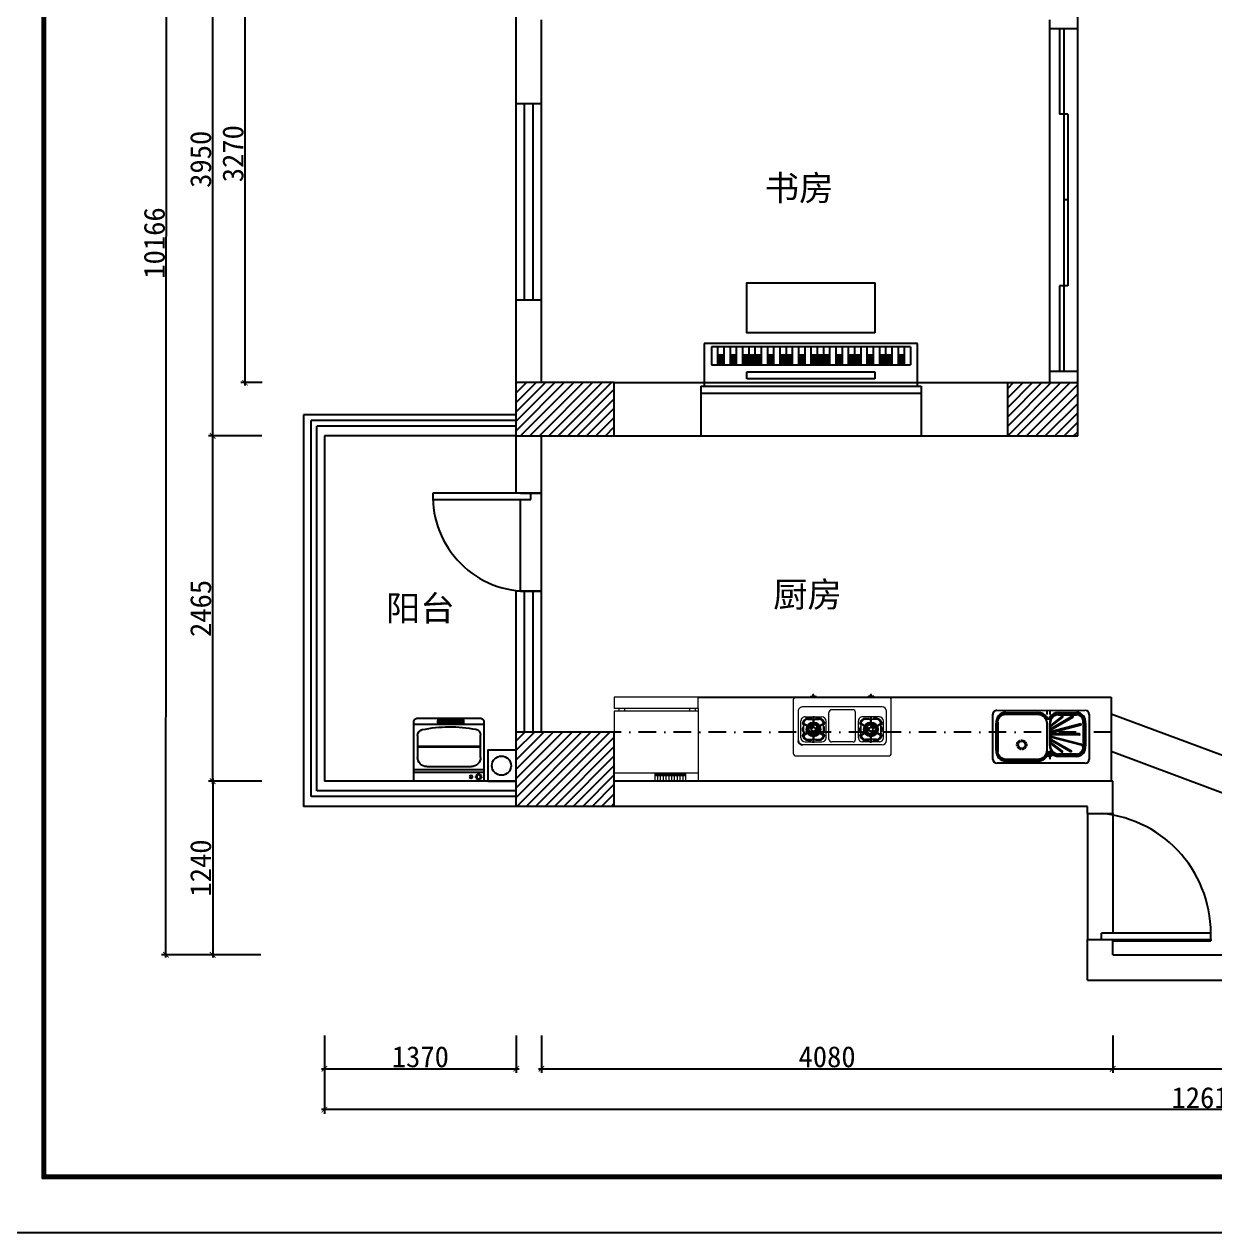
# Model space of a CAD drawing. Header units: millimetres. Extents: x 71641 to 191108, y -23091 to 29972.
# Drawn here: x 91810 to 100314, y -1139 to 7493 of the extents above; entities that cross this region are included whole.
import ezdxf

# ---------------------------------------------------------------- set-up
doc = ezdxf.new("R2010")
doc.units = ezdxf.units.MM
doc.linetypes.add('DASHDOT2', pattern=[0.5, 0.25, -0.125, 0, -0.125])
doc.linetypes.add('DASHEDX2', pattern=[1.5, 1, -0.5])
for name, color, linetype in [('00', 1, 'Continuous'), ('3', 5, 'Continuous'), ('7', 7, 'Continuous'), ('LAYER4', 4, 'Continuous')]:
    doc.layers.add(name, color=color, linetype=linetype)
doc.layers.add('4', color=4, linetype='Continuous', lineweight=5)
doc.styles.add('50', font='SimSun.ttf', dxfattribs={"height": 150})
doc.styles.get("Standard").update_dxf_attribs({"font": 'SimSun.ttf', "height": 150})
doc.dimstyles.new('50', dxfattribs={"dimscale": 0, "dimtxt": 150, "dimasz": 40, "dimexe": 30, "dimexo": 30, "dimgap": 10, "dimtad": 1, "dimdec": 0, "dimzin": 4, "dimdsep": 46, "dimtxsty": '50', "dimblk": 'ARCHTICK', "dimcen": 40, "dimdle": 20, "dimclrd": 8, "dimclre": 8, "dimclrt": 2, "dimadec": 0, "dimazin": 0, "dimtfac": 1, "dimtdec": 0, "dimtmove": 2, "dimatfit": 3, "dimldrblk": 'DOT', "dimfxl": 0, "dimtolj": 1, "dimtzin": 0, "dimlwd": -1, "dimarcsym": 0})

# ---------------------------------------------------------------- blocks, each defined once
blk = doc.blocks.new('_ARCHTICK')
at = {"color": 0, "linetype": 'ByBlock', "const_width": 0.15}
blk.add_lwpolyline([(-0.5, -0.5), (0.5, 0.5)], dxfattribs=at)
blk = doc.blocks.new('*D36')
at = {"color": 8, "lineweight": -2}
for p, q in [((93954.4, 269.7), (93954.4, -288.8)), ((106564.4, 269.7), (106564.4, -288.8))]:
    blk.add_line(p, q, dxfattribs=at)
at = {"color": 8}
blk.add_line((106584.4, -258.8), (93934.4, -258.8), dxfattribs=at)
at = {"layer": 'Defpoints', "color": 0}
for p in [(93954.4, 299.7), (106564.4, 299.7), (93954.4, -258.8)]:
    blk.add_point(p, dxfattribs=at)
at = {"color": 8, "xscale": 40, "yscale": 40, "zscale": 40}
for p, rotation in [((93954.4, -258.8), 179.9999999999972), ((106564.4, -258.8), 359.9999999999972)]:
    blk.add_blockref('_ARCHTICK', p, dxfattribs=dict(at, rotation=rotation))
at = {"color": 2, "insert": (100259.4, -173.8), "char_height": 150, "attachment_point": 5, "style": '50'}
blk.add_mtext('\\A1;12610', dxfattribs=at)
blk = doc.blocks.new('_Dot')
at = {"color": 0, "linetype": 'ByBlock', "lineweight": -2}
blk.add_line((-0.5, 0), (-1, 0), dxfattribs=at)
at = {"color": 0, "linetype": 'ByBlock', "const_width": 0.5}
blk.add_lwpolyline([(-0.25, 0, 1), (0.25, 0, 1)], format="xyb", close=True, dxfattribs=at)
blk = doc.blocks.new('DOT')
at = {"color": 0, "linetype": 'ByBlock'}
blk.add_line((-0.5, 0), (-1, 0), dxfattribs=at)
at = {"color": 0, "linetype": 'ByBlock', "const_width": 0.5}
blk.add_lwpolyline([(-0.25, 0, 1), (0.25, 0, 1)], format="xyb", close=True, dxfattribs=at)
blk = doc.blocks.new('*D32')
at = {"color": 8, "lineweight": -2}
for p, q in [((95504.4, 269.7), (95504.4, 2.8)), ((99584.4, 269.7), (99584.4, 2.8))]:
    blk.add_line(p, q, dxfattribs=at)
at = {"color": 8}
blk.add_line((95484.4, 32.8), (99604.4, 32.8), dxfattribs=at)
at = {"layer": 'Defpoints', "color": 0}
for p in [(95504.4, 299.7), (99584.4, 299.7), (99584.4, 32.8)]:
    blk.add_point(p, dxfattribs=at)
at = {"color": 8, "xscale": 40, "yscale": 40, "zscale": 40, "rotation": 180}
blk.add_blockref('_ARCHTICK', (95504.4, 32.8), dxfattribs=at)
at = {"color": 8, "xscale": 40, "yscale": 40, "zscale": 40}
blk.add_blockref('_ARCHTICK', (99584.4, 32.8), dxfattribs=at)
at = {"color": 2, "insert": (97544.4, 117.8), "char_height": 150, "attachment_point": 5, "style": '50'}
blk.add_mtext('\\A1;4080', dxfattribs=at)
blk = doc.blocks.new('*D33')
at = {"color": 8, "lineweight": -2}
for p, q in [((93954.4, 269.7), (93954.4, 2.8)), ((95324.4, 269.7), (95324.4, 2.8))]:
    blk.add_line(p, q, dxfattribs=at)
at = {"color": 8}
blk.add_line((93934.4, 32.8), (95344.4, 32.8), dxfattribs=at)
at = {"layer": 'Defpoints', "color": 0}
for p in [(93954.4, 299.7), (95324.4, 299.7), (95324.4, 32.8)]:
    blk.add_point(p, dxfattribs=at)
at = {"color": 8, "xscale": 40, "yscale": 40, "zscale": 40, "rotation": 180}
blk.add_blockref('_ARCHTICK', (93954.4, 32.8), dxfattribs=at)
at = {"color": 8, "xscale": 40, "yscale": 40, "zscale": 40}
blk.add_blockref('_ARCHTICK', (95324.4, 32.8), dxfattribs=at)
at = {"color": 2, "insert": (94639.4, 117.8), "char_height": 150, "attachment_point": 5, "style": '50'}
blk.add_mtext('\\A1;1370', dxfattribs=at)
blk = doc.blocks.new('*D34')
at = {"color": 8, "lineweight": -2}
for p, q in [((99584.4, 269.7), (99584.4, 2.8)), ((105014.4, 269.7), (105014.4, 2.8))]:
    blk.add_line(p, q, dxfattribs=at)
at = {"color": 8}
blk.add_line((99564.4, 32.8), (105034.4, 32.8), dxfattribs=at)
at = {"layer": 'Defpoints', "color": 0}
for p in [(99584.4, 299.7), (105014.4, 299.7), (105014.4, 32.8)]:
    blk.add_point(p, dxfattribs=at)
at = {"color": 8, "xscale": 40, "yscale": 40, "zscale": 40, "rotation": 180}
blk.add_blockref('_ARCHTICK', (99584.4, 32.8), dxfattribs=at)
at = {"color": 8, "xscale": 40, "yscale": 40, "zscale": 40}
blk.add_blockref('_ARCHTICK', (105014.4, 32.8), dxfattribs=at)
at = {"color": 2, "insert": (102299.4, 117.8), "char_height": 150, "attachment_point": 5, "style": '50'}
blk.add_mtext('\\A1;5430', dxfattribs=at)
blk = doc.blocks.new('117')
at = {"color": 191, "linetype": 'ByBlock'}
for p, q in [((-36007.8, 53407.4), (-37582.6, 53407.4)), ((-37582.6, 53051.8), (-37582.6, 53407.4)), ((-36007.8, 53051.8), (-36007.8, 53407.4)), ((-37557.2, 53051.8), (-37557.2, 52747)), ((-36033.2, 52747), (-36033.2, 53051.8)), ((-37557.2, 52747), (-36033.2, 52747))]:
    blk.add_line(p, q, dxfattribs=at)
at = {"color": 8, "linetype": 'ByBlock'}
for p, q in [((-36007.8, 53102.6), (-37582.6, 53102.6)), ((-36007.8, 53051.8), (-37582.6, 53051.8)), ((-37252.4, 53001), (-36338, 53001)), ((-37252.4, 52950.2), (-37252.4, 53001)), ((-36338, 53001), (-36338, 52950.2)), ((-36338, 52950.2), (-37252.4, 52950.2)), ((-36084, 52899.4), (-37506.4, 52899.4)), ((-37506.4, 52772.4), (-37506.4, 52899.4)), ((-37462, 52772.4), (-37462, 52899.4)), ((-37417.5, 52772.4), (-37417.5, 52899.4)), ((-37373.1, 52772.4), (-37373.1, 52899.4)), ((-37328.6, 52772.4), (-37328.6, 52899.4)), ((-37284.2, 52772.4), (-37284.2, 52899.4)), ((-37239.7, 52772.4), (-37239.7, 52899.4)), ((-37195.3, 52772.4), (-37195.3, 52899.4)), ((-37150.8, 52772.4), (-37150.8, 52899.4)), ((-37106.4, 52772.4), (-37106.4, 52899.4)), ((-37061.9, 52772.4), (-37061.9, 52899.4)), ((-37017.5, 52772.4), (-37017.5, 52899.4)), ((-36973, 52772.4), (-36973, 52899.4)), ((-36928.6, 52772.4), (-36928.6, 52899.4)), ((-36884.1, 52772.4), (-36884.1, 52899.4)), ((-36839.7, 52772.4), (-36839.7, 52899.4)), ((-36795.2, 52772.4), (-36795.2, 52899.4)), ((-36750.8, 52772.4), (-36750.8, 52899.4)), ((-36706.3, 52772.4), (-36706.3, 52899.4)), ((-36661.9, 52772.4), (-36661.9, 52899.4)), ((-36617.4, 52772.4), (-36617.4, 52899.4)), ((-36573, 52772.4), (-36573, 52899.4)), ((-36528.5, 52772.4), (-36528.5, 52899.4)), ((-36484.1, 52772.4), (-36484.1, 52899.4)), ((-36439.6, 52772.4), (-36439.6, 52899.4)), ((-36395.2, 52772.4), (-36395.2, 52899.4)), ((-36350.7, 52772.4), (-36350.7, 52899.4)), ((-36306.3, 52772.4), (-36306.3, 52899.4)), ((-36261.8, 52772.4), (-36261.8, 52899.4)), ((-36217.4, 52772.4), (-36217.4, 52899.4)), ((-36172.9, 52772.4), (-36172.9, 52899.4)), ((-36128.5, 52772.4), (-36128.5, 52899.4)), ((-36084, 52772.4), (-36084, 52899.4)), ((-37506.4, 52772.4), (-36084, 52772.4))]:
    blk.add_line(p, q, dxfattribs=at)
at = {"color": 191, "linetype": 'ByBlock', "const_width": 38.1}
for points in [[(-37436.6, 52899.4), (-37436.6, 52823.2)], [(-37354, 52899.4), (-37354, 52823.2)], [(-37303.2, 52899.4), (-37303.2, 52823.2)], [(-37220.7, 52899.4), (-37220.7, 52823.2)], [(-37131.8, 52899.4), (-37131.8, 52823.2)], [(-37081, 52899.4), (-37081, 52823.2)], [(-36998.4, 52899.4), (-36998.4, 52823.2)], [(-36903.2, 52899.4), (-36903.2, 52823.2)], [(-36858.7, 52899.4), (-36858.7, 52823.2)], [(-36814.3, 52899.4), (-36814.3, 52823.2)], [(-36731.7, 52899.4), (-36731.7, 52823.2)], [(-36642.8, 52899.4), (-36642.8, 52823.2)], [(-36592, 52899.4), (-36592, 52823.2)], [(-36503.1, 52899.4), (-36503.1, 52823.2)], [(-36420.6, 52899.4), (-36420.6, 52823.2)], [(-36369.8, 52899.4), (-36369.8, 52823.2)], [(-36325.3, 52899.4), (-36325.3, 52823.2)], [(-36236.4, 52899.4), (-36236.4, 52823.2)], [(-36147.5, 52899.4), (-36147.5, 52823.2)]]:
    blk.add_lwpolyline(points, dxfattribs=at)
at = {"color": 191, "linetype": 'ByBlock'}
blk.add_lwpolyline([(-37252.4, 52670.8), (-36338, 52670.8), (-36338, 52315.2), (-37252.4, 52315.2)], close=True, dxfattribs=at)
blk = doc.blocks.new('XIYIJI')
at = {"color": 6}
for p, q in [((250, -61.9), (-250, -61.9)), ((-250, -83.1), (250, -83.1)), ((-223.5, -326.6), (-223.5, -170)), ((-157.8, -104.3), (161.2, -104.3)), ((226.9, -170), (226.9, -329.2)), ((250, -404), (-250, -404))]:
    blk.add_line(p, q, dxfattribs=at)
at = {"color": 3}
for p, q in [((-223.5, -244.2), (226.9, -244.2)), ((226.9, -248.1), (-223.5, -248.1))]:
    blk.add_line(p, q, dxfattribs=at)
at = {"color": 6}
for points in [[(-250, -10.6), (-250, -422.4, 0.414214), (-222.4, -450), (222.4, -450, 0.414214), (250, -422.4), (250, -10.6, 0.414214), (239.4, 0), (-239.4, 0, 0.414214)], [(-73.2, -409.8), (101.3, -409.8, -0.414214), (108.2, -416.6), (108.2, -434.3, -0.414214), (101.3, -441.1), (-73.2, -441.1, -0.414214), (-80.1, -434.3), (-80.1, -416.6, -0.414214)]]:
    blk.add_lwpolyline(points, format="xyb", close=True, dxfattribs=at)
at = {"color": 3}
for points in [[(-43.8, -416.6), (73.9, -416.6), (73.9, -423.5), (-43.8, -423.5)], [(-43.8, -427.4), (73.9, -427.4), (73.9, -434.3), (-43.8, -434.3)]]:
    blk.add_lwpolyline(points, close=True, dxfattribs=at)
at = {"color": 6}
for centre in [(159, -31), (-62.4, -425.5), (90.5, -425.5)]:
    blk.add_circle(centre, 10.6, dxfattribs=at)
at = {"color": 3}
for centre, radius in [((159, -31), 9.11), ((213.2, -31.2), 15.1), ((213.2, -31.2), 13.9), ((-62.4, -425.5), 9.11), ((90.5, -425.5), 9.11)]:
    blk.add_circle(centre, radius, dxfattribs=at)
at = {"color": 6}
for centre, radius, start, end in [((191.4, -30.6), 3.94, 281.64262, 75.37196), ((213.2, -31.2), 21.2, 188.94387, 198.07072), ((213.2, -31.2), 21.2, 158.94387, 168.07072), ((194.1, -41.6), 3.94, 311.64262, 105.37196), ((194.6, -19.8), 3.94, 251.64262, 45.37196), ((213.2, -31.2), 21.2, 218.94387, 228.07072), ((213.2, -31.2), 21.2, 128.94387, 138.07072), ((201.8, -49.7), 3.94, 341.64262, 135.37196), ((202.8, -12.1), 3.94, 221.64262, 15.37196), ((213.2, -31.2), 21.2, 248.94387, 258.07072), ((213.2, -31.2), 21.2, 98.94387, 108.07072), ((212.6, -52.9), 3.94, 11.64262, 165.37196), ((213.7, -9.5), 3.94, 191.64262, 345.37196), ((213.2, -31.2), 21.2, 278.94387, 288.07072), ((213.2, -31.2), 21.2, 68.94387, 78.07072), ((223.5, -50.3), 3.94, 41.64262, 195.37196), ((224.5, -12.7), 3.94, 161.64262, 315.37196), ((213.2, -31.2), 21.2, 308.94387, 318.07072), ((213.2, -31.2), 21.2, 38.94387, 48.07072), ((231.7, -42.5), 3.94, 71.64262, 225.37196), ((232.2, -20.8), 3.94, 131.64262, 285.37196), ((234.9, -31.8), 3.94, 101.64262, 255.37196), ((213.2, -31.2), 21.2, 338.94387, 348.07072), ((213.2, -31.2), 21.2, 8.94387, 18.07072), ((-157.8, -170), 65.7, 90, 180), ((161.2, -170), 65.7, 0, 90), ((-181.1, -326.6), 42.4, 180, 258.46229), ((184.5, -329.2), 42.4, 280.69968, 0), ((8.5, 602.3), 990.4, 258.46229, 280.69968)]:
    blk.add_arc(centre, radius, start, end, dxfattribs=at)
blk = doc.blocks.new('*D59')
at = {"color": 8, "lineweight": -2}
for p, q in [((93508.2, 8503), (93126.2, 8503)), ((93508.2, 4553), (93126.2, 4553))]:
    blk.add_line(p, q, dxfattribs=at)
at = {"color": 8}
blk.add_line((93156.2, 4533), (93156.2, 8523), dxfattribs=at)
at = {"layer": 'Defpoints', "color": 0}
for p in [(93156.2, 8503), (93538.2, 8503), (93538.2, 4553)]:
    blk.add_point(p, dxfattribs=at)
at = {"color": 8, "xscale": 40, "yscale": 40, "zscale": 40}
for p, rotation in [((93156.2, 8503), 90), ((93156.2, 4553), 270)]:
    blk.add_blockref('_ARCHTICK', p, dxfattribs=dict(at, rotation=rotation))
at = {"color": 2, "insert": (93071.2, 6528), "char_height": 150, "attachment_point": 5, "rotation": 90, "style": '50'}
blk.add_mtext('\\A1;3950', dxfattribs=at)
blk = doc.blocks.new('*D62')
at = {"color": 8, "lineweight": -2}
for p, q in [((93508.2, 11013), (92798.7, 11013.5)), ((93501.2, 846.7), (92791.7, 847.2))]:
    blk.add_line(p, q, dxfattribs=at)
at = {"color": 8}
blk.add_line((92821.7, 827.2), (92828.7, 11033.5), dxfattribs=at)
at = {"layer": 'Defpoints', "color": 0}
for p in [(92828.7, 11013.5), (93538.2, 11013), (93531.2, 846.7)]:
    blk.add_point(p, dxfattribs=at)
at = {"color": 8, "xscale": 40, "yscale": 40, "zscale": 40}
for p, rotation in [((92828.7, 11013.5), 89.96048510509476), ((92821.7, 847.2), 269.9604851050947)]:
    blk.add_blockref('_ARCHTICK', p, dxfattribs=dict(at, rotation=rotation))
at = {"color": 2, "insert": (92740.2, 5930.4), "char_height": 150, "attachment_point": 5, "rotation": 89.96049, "style": '50'}
blk.add_mtext('\\A1;10166', dxfattribs=at)
blk = doc.blocks.new('*D63')
at = {"color": 8, "lineweight": -2}
for p, q in [((93508.2, 4553), (93126.2, 4553)), ((93508.2, 2087.7), (93126.2, 2087.7))]:
    blk.add_line(p, q, dxfattribs=at)
at = {"color": 8}
blk.add_line((93156.2, 2067.7), (93156.2, 4573), dxfattribs=at)
at = {"layer": 'Defpoints', "color": 0}
for p in [(93156.2, 4553), (93538.2, 4553), (93538.2, 2087.7)]:
    blk.add_point(p, dxfattribs=at)
at = {"color": 8, "xscale": 40, "yscale": 40, "zscale": 40}
for p, rotation in [((93156.2, 4553), 90), ((93156.2, 2087.7), 270)]:
    blk.add_blockref('_ARCHTICK', p, dxfattribs=dict(at, rotation=rotation))
at = {"color": 2, "insert": (93071.2, 3320.4), "char_height": 150, "attachment_point": 5, "rotation": 90, "style": '50'}
blk.add_mtext('\\A1;2465', dxfattribs=at)
blk = doc.blocks.new('*D64')
at = {"color": 8, "lineweight": -2}
for p, q in [((93508.2, 2086.7), (93126.2, 2086.7)), ((93501.2, 846.7), (93126.2, 846.7))]:
    blk.add_line(p, q, dxfattribs=at)
at = {"color": 8}
blk.add_line((93156.2, 2106.7), (93156.2, 826.7), dxfattribs=at)
at = {"layer": 'Defpoints', "color": 0}
for p in [(93538.2, 2086.7), (93156.2, 846.7), (93531.2, 846.7)]:
    blk.add_point(p, dxfattribs=at)
at = {"color": 8, "xscale": 40, "yscale": 40, "zscale": 40}
for p, rotation in [((93156.2, 2086.7), 90), ((93156.2, 846.7), 270)]:
    blk.add_blockref('_ARCHTICK', p, dxfattribs=dict(at, rotation=rotation))
at = {"color": 2, "insert": (93071.2, 1466.7), "char_height": 150, "attachment_point": 5, "rotation": 90, "style": '50'}
blk.add_mtext('\\A1;1240', dxfattribs=at)
blk = doc.blocks.new('A$C61806B4C')
at = {"layer": '3', "linetype": 'DASHEDX2', "ltscale": 30}
for p, q in [((335, 352), (335, 412)), ((310, 382), (360, 382)), ((335, 8), (335, 145)), ((360, 8), (360, 150))]:
    blk.add_line(p, q, dxfattribs=at)
at = {"layer": '3'}
for p, q in [((435, 430), (705, 430)), ((435, 425), (705, 425)), ((110, 390), (260, 390)), ((110, 385), (260, 385)), ((110, 375), (260, 375)), ((110, 370), (260, 370)), ((324, 246), (153, 342)), ((156, 350), (326, 254)), ((322, 275), (226, 348)), ((231, 354), (330, 279)), ((779, 340), (779, 110)), ((784, 340), (784, 110)), ((34, 110), (34, 300)), ((39, 110), (39, 300)), ((49, 110), (49, 300)), ((54, 110), (54, 300)), ((328, 219), (68, 288)), ((69, 296), (327, 227)), ((84, 209), (321, 210)), ((330, 300), (330, 110)), ((335, 300), (335, 110)), ((328, 192), (73, 125)), ((74, 117), (327, 184)), ((84, 201), (321, 201)), ((325, 165), (141, 60)), ((144, 52), (326, 157)), ((323, 136), (224, 59)), ((229, 52), (330, 132)), ((260, 40), (110, 40)), ((260, 35), (110, 35)), ((260, 25), (110, 25)), ((260, 20), (110, 20)), ((705, 25), (435, 25)), ((705, 20), (435, 20))]:
    blk.add_line(p, q, dxfattribs=at)
blk.add_lwpolyline([(435, 415), (705, 415, -0.445378), (769, 340), (769, 110, -0.445378), (705, 35), (435, 35, -0.414214), (360, 110), (360, 340, -0.414214)], format="xyb", close=True, dxfattribs=at)
for points in [[(321, 210), (325, 213), (327, 215), (327, 217), (327, 219)], [(326, 254), (330, 254), (330, 259), (330, 262), (328, 267), (326, 271), (322, 275)], [(327, 227), (329, 232), (329, 235), (329, 240), (327, 242), (327, 244), (324, 246)], [(321, 201), (325, 198), (327, 196), (328, 194), (327, 192)], [(327, 157), (330, 157), (331, 152), (331, 149), (328, 144), (326, 140), (323, 136)], [(327, 184), (330, 179), (330, 177), (329, 171), (328, 169), (327, 167), (325, 165)]]:
    blk.add_lwpolyline(points, dxfattribs=at)
for centre, radius in [((335, 382), 9.98), ((570, 292), 30)]:
    blk.add_circle(centre, radius, dxfattribs=at)
at = {"layer": '3', "linetype": 'DASHEDX2', "ltscale": 15}
blk.add_circle((570, 292), 40, dxfattribs=at)
at = {"layer": '3'}
for centre, radius, start, end in [((435, 340), 90, 90, 165.5418), ((435, 340), 85, 90, 165.9722), ((703, 349), 81.2, 353.7986, 88.8078), ((703, 349), 76.3, 353.4172, 88.7258), ((112, 311), 79.2, 91.551, 187.8349), ((112, 311), 74.3, 91.6616, 188.3215), ((112, 311), 64.4, 91.9373, 189.5012), ((112, 311), 59.4, 92.0172, 189.8939), ((155, 346), 4.05, 66.255, 246.255), ((230, 350), 4.05, 67.5508, 247.5508), ((260, 300), 90, 43.7934, 90), ((260, 300), 85, 40.2898, 90), ((260, 300), 75, 0, 90), ((260, 300), 70, 0, 90), ((336, 369), 13.3, 211.4456, 329.4824), ((336, 369), 18.3, 231.1219, 331.8884), ((69, 292), 4.05, 82.5927, 262.5927), ((84, 205), 4.05, 90, 270), ((84, 205), 4.05, 90.2625, 270.2625), ((112, 99), 79.2, 172.1651, 268.449), ((112, 99), 74.3, 171.6785, 268.3384), ((112, 99), 64.4, 170.4988, 268.0627), ((112, 99), 59.4, 170.1061, 267.9828), ((74, 121), 4.05, 97.6698, 277.6698), ((260, 110), 70, 270, 0), ((260, 110), 75, 270, 0), ((703, 101), 76.3, 271.2742, 6.5828), ((703, 101), 81.2, 271.1922, 6.2014), ((142, 56), 4.05, 114.0075, 294.0075), ((228, 56), 4.05, 112.7117, 292.7117), ((260, 110), 85, 270, 328.9261), ((260, 110), 90, 270, 328.8241), ((348, 56), 18.3, 16.8467, 146.7086), ((348, 56), 13.3, 13.7076, 148.5544), ((435, 110), 90, 214.5823, 270), ((435, 110), 85, 215.1439, 270)]:
    blk.add_arc(centre, radius, start, end, dxfattribs=at)
at = {"layer": '4'}
for p, q in [((0, 35), (0, 415)), ((5, 40), (5, 410)), ((35, 450), (780, 450)), ((40, 445), (775, 445)), ((810, 410), (810, 40)), ((815, 415), (815, 35)), ((775, 5), (40, 5)), ((780, 0), (35, 0))]:
    blk.add_line(p, q, dxfattribs=at)
for centre, start, end in [((35, 415), 90, 180), ((40, 410), 90, 180), ((775, 410), 0, 90), ((780, 415), 0, 90), ((35, 35), 180, 270), ((40, 40), 180, 270), ((775, 40), 270, 0), ((780, 35), 270, 0)]:
    blk.add_arc(centre, 35, start, end, dxfattribs=at)
blk = doc.blocks.new('洗手池图块')
at = {"layer": '3'}
blk.add_blockref('A$C61806B4C', (-920, -8), dxfattribs=at)
blk = doc.blocks.new('erhgeh')
at = {"layer": '3'}
for p, q in [((194902.2, -17332.8), (194902.2, -17332.8)), ((194902.2, -17332.8), (194920.7, -17332.8)), ((194942.2, -17314.8), (194942.2, -17385.8)), ((194942.2, -17380.8), (194942.2, -17319.8)), ((194982.2, -17332.8), (194963.7, -17332.8)), ((195312.2, -17332.8), (195330.7, -17332.8)), ((195352.2, -17314.8), (195352.2, -17385.8)), ((195352.2, -17380.8), (195352.2, -17319.8)), ((195392.2, -17332.8), (195373.7, -17332.8)), ((195392.2, -17332.8), (195392.2, -17332.8)), ((194859.9, -17362.3), (194921.4, -17397.8)), ((194859.9, -17457.3), (194921.4, -17421.8)), ((194917.1, -17395.3), (194864.3, -17364.8)), ((194917.1, -17424.3), (194864.3, -17454.8)), ((194865.2, -17400.3), (194865.2, -17419.3)), ((194921.4, -17387.8), (194933.5, -17380.8)), ((194930.2, -17400.9), (194921.4, -17387.8)), ((194930.2, -17418.8), (194921.4, -17431.9)), ((194933.5, -17438.9), (194921.4, -17431.9)), ((194934.7, -17396.8), (194927.5, -17384.3)), ((194934.7, -17422.8), (194927.5, -17435.4)), ((194940.5, -17394.9), (194933.5, -17380.8)), ((194940.5, -17424.7), (194933.5, -17438.9)), ((194942.2, -17504.8), (194942.2, -17433.8)), ((194956, -17403.9), (194971.7, -17402.8)), ((194956, -17415.8), (194971.7, -17416.8)), ((194957.2, -17409.8), (194971.7, -17409.8)), ((195024.5, -17362.3), (194963, -17397.8)), ((195024.5, -17457.3), (194963, -17421.8)), ((194967.3, -17395.3), (195020.1, -17364.8)), ((194967.3, -17424.3), (195020.1, -17454.8)), ((194971.7, -17402.8), (194971.7, -17416.8)), ((195019.2, -17400.3), (195019.2, -17419.3)), ((195269.9, -17362.3), (195331.4, -17397.8)), ((195269.9, -17457.3), (195331.4, -17421.8)), ((195327.1, -17395.3), (195274.3, -17364.8)), ((195327.1, -17424.3), (195274.3, -17454.8)), ((195275.2, -17400.3), (195275.2, -17419.3)), ((195322.7, -17402.8), (195322.7, -17416.8)), ((195338.4, -17403.9), (195322.7, -17402.8)), ((195337.2, -17409.8), (195322.7, -17409.8)), ((195338.4, -17415.8), (195322.7, -17416.8)), ((195352.2, -17504.8), (195352.2, -17433.8)), ((195353.9, -17394.9), (195360.9, -17380.8)), ((195353.9, -17424.7), (195360.9, -17438.9)), ((195359.7, -17396.8), (195366.9, -17384.3)), ((195359.7, -17422.8), (195366.9, -17435.4)), ((195373, -17387.8), (195360.9, -17380.8)), ((195360.9, -17438.9), (195373, -17431.9)), ((195364.2, -17400.9), (195373, -17387.8)), ((195364.2, -17418.8), (195373, -17431.9)), ((195434.5, -17362.3), (195373, -17397.8)), ((195434.5, -17457.3), (195373, -17421.8)), ((195377.3, -17395.3), (195430.1, -17364.8)), ((195377.3, -17424.3), (195430.1, -17454.8)), ((195429.2, -17400.3), (195429.2, -17419.3)), ((194902.2, -17486.8), (194920.7, -17486.8)), ((194942.2, -17438.8), (194942.2, -17499.8)), ((194982.2, -17486.8), (194963.7, -17486.8)), ((194982.2, -17486.8), (194982.2, -17486.8)), ((195312.2, -17486.8), (195312.2, -17486.8)), ((195312.2, -17486.8), (195330.7, -17486.8)), ((195352.2, -17438.8), (195352.2, -17499.8)), ((195392.2, -17486.8), (195373.7, -17486.8))]:
    blk.add_line(p, q, dxfattribs=at)
at = {"layer": '3', "const_width": 1}
for points in [[(194942.2, -17380.8), (194942.2, -17319.8)], [(195352.2, -17380.8), (195352.2, -17319.8)], [(194917.1, -17395.3), (194864.3, -17364.8)], [(194917.1, -17424.3), (194864.3, -17454.8)], [(194967.3, -17395.3), (195020.1, -17364.8)], [(194967.3, -17424.3), (195020.1, -17454.8)], [(195327.1, -17395.3), (195274.3, -17364.8)], [(195327.1, -17424.3), (195274.3, -17454.8)], [(195377.3, -17395.3), (195430.1, -17364.8)], [(195377.3, -17424.3), (195430.1, -17454.8)], [(194942.2, -17438.8), (194942.2, -17499.8)], [(195352.2, -17438.8), (195352.2, -17499.8)]]:
    blk.add_lwpolyline(points, dxfattribs=at)
for points in [[(194942.2, -17394.8, -1), (194942.2, -17424.8, -1), (194942.2, -17394.8, -1)], [(195352.2, -17394.8, 1), (195352.2, -17424.8, 1), (195352.2, -17394.8, 1)]]:
    blk.add_lwpolyline(points, format="xyb", dxfattribs=at)
at = {"layer": '3'}
for centre, radius in [((194942.2, -17409.8), 50), ((194942.2, -17409.8), 40), ((194942.2, -17409.8), 37), ((194942.2, -17409.8), 34), ((194942.2, -17409.8), 15), ((195352.2, -17409.8), 50), ((195352.2, -17409.8), 40), ((195352.2, -17409.8), 37), ((195352.2, -17409.8), 34), ((195352.2, -17409.8), 15)]:
    blk.add_circle(centre, radius, dxfattribs=at)
for centre, radius, start, end in [((194902.2, -17369.8), 37, 90, 180), ((194921, -17341.8), 8.95, 12.56398, 91.68605), ((194963.4, -17341.8), 8.95, 88.31395, 167.43602), ((194982.2, -17369.8), 37, 0, 90), ((195312.2, -17369.8), 37, 90, 180), ((195331, -17341.8), 8.95, 12.56398, 91.68605), ((195373.4, -17341.8), 8.95, 88.31395, 167.43602), ((195392.2, -17369.8), 37, 0, 90), ((194877.1, -17367.8), 12.1, 189.66757, 246.08239), ((194874.1, -17400.1), 8.95, 102.56398, 181.68605), ((194874.1, -17419.6), 8.95, 178.31395, 257.43602), ((194935.2, -17397.7), 17, 95.73063, 144.26937), ((194935.2, -17421.9), 17, 215.73063, 264.26937), ((194956.2, -17409.8), 17, 335.73063, 24.26937), ((195007.3, -17367.8), 12.1, 293.91761, 350.33243), ((195010.3, -17400.1), 8.95, 358.31395, 77.43602), ((195010.3, -17419.6), 8.95, 282.56398, 1.68605), ((195287.1, -17367.8), 12.1, 189.66757, 246.08239), ((195284.1, -17400.1), 8.95, 102.56398, 181.68605), ((195284.1, -17419.6), 8.95, 178.31395, 257.43602), ((195338.2, -17409.8), 17, 155.73063, 204.26937), ((195359.2, -17397.7), 17, 35.73063, 84.26937), ((195359.2, -17421.9), 17, 275.73063, 324.26937), ((195417.3, -17367.8), 12.1, 293.91761, 350.33243), ((195420.3, -17400.1), 8.95, 358.31395, 77.43602), ((195420.3, -17419.6), 8.95, 282.56398, 1.68605), ((194877.1, -17451.8), 12.1, 113.91761, 170.33243), ((194902.2, -17449.8), 37, 180, 270), ((194921, -17477.9), 8.95, 268.31395, 347.43602), ((194963.4, -17477.9), 8.95, 192.56398, 271.68605), ((194982.2, -17449.8), 37, 270, 0), ((195007.3, -17451.8), 12.1, 9.66757, 66.08239), ((195287.1, -17451.8), 12.1, 113.91761, 170.33243), ((195312.2, -17449.8), 37, 180, 270), ((195331, -17477.9), 8.95, 268.31395, 347.43602), ((195373.4, -17477.9), 8.95, 192.56398, 271.68605), ((195392.2, -17449.8), 37, 270, 0), ((195417.3, -17451.8), 12.1, 9.66757, 66.08239)]:
    blk.add_arc(centre, radius, start, end, dxfattribs=at)
at = {"layer": '4', "color": 4}
for p, q in [((194797.2, -17239.8), (194797.2, -17619.8)), ((195477.2, -17219.8), (194817.2, -17219.8)), ((195497.2, -17619.8), (195497.2, -17239.8)), ((194832.2, -17329.8), (194832.2, -17539.8)), ((194862.2, -17299.8), (195432.2, -17299.8)), ((194882.2, -17319.8), (195002.2, -17319.8)), ((194902.2, -17339.8), (194982.2, -17339.8)), ((195052.2, -17339.8), (195052.2, -17529.8)), ((195072.2, -17319.8), (195222.2, -17319.8)), ((195242.2, -17339.8), (195242.2, -17529.8)), ((195412.2, -17319.8), (195292.2, -17319.8)), ((195392.2, -17339.8), (195312.2, -17339.8)), ((195462.2, -17539.8), (195462.2, -17329.8)), ((194852.2, -17349.8), (194852.2, -17469.8)), ((194872.2, -17369.8), (194872.2, -17449.8)), ((195012.2, -17369.8), (195012.2, -17449.8)), ((195032.2, -17349.8), (195032.2, -17469.8)), ((195262.2, -17349.8), (195262.2, -17469.8)), ((195282.2, -17369.8), (195282.2, -17449.8)), ((195422.2, -17369.8), (195422.2, -17449.8)), ((195442.2, -17349.8), (195442.2, -17469.8)), ((194882.2, -17499.8), (195002.2, -17499.8)), ((194902.2, -17479.8), (194982.2, -17479.8)), ((195412.2, -17499.8), (195292.2, -17499.8)), ((195392.2, -17479.8), (195312.2, -17479.8)), ((194862.2, -17569.8), (195432.2, -17569.8)), ((195072.2, -17549.8), (195222.2, -17549.8)), ((194817.2, -17639.8), (195477.2, -17639.8)), ((194921.3, -17639.8), (194921.3, -17645.1)), ((194923, -17647.1), (194935.7, -17649)), ((194938.3, -17651.9), (194938.3, -17657.8)), ((194940.3, -17659.8), (194942.3, -17659.8)), ((194944.3, -17651.9), (194944.3, -17657.8)), ((194946.8, -17649), (194959.6, -17647.1)), ((194961.3, -17639.8), (194961.3, -17645.1)), ((195333.1, -17639.8), (195333.1, -17645.1)), ((195347.6, -17649), (195334.8, -17647.1)), ((195350.1, -17651.9), (195350.1, -17657.8)), ((195354.1, -17659.8), (195352.1, -17659.8)), ((195356.1, -17651.9), (195356.1, -17657.8)), ((195371.4, -17647.1), (195358.7, -17649)), ((195373.1, -17639.8), (195373.1, -17645.1))]:
    blk.add_line(p, q, dxfattribs=at)
for centre, radius, start, end in [((194817.2, -17239.8), 20, 90, 180), ((195477.2, -17239.8), 20, 0, 90), ((194862.2, -17329.8), 30, 90, 180), ((194882.2, -17349.8), 30, 90, 180), ((194902.2, -17369.8), 30, 90, 180), ((194982.2, -17369.8), 30, 0, 90), ((195002.2, -17349.8), 30, 0, 90), ((195072.2, -17339.8), 20, 90, 180), ((195222.2, -17339.8), 20, 0, 90), ((195292.2, -17349.8), 30, 90, 180), ((195312.2, -17369.8), 30, 90, 180), ((195392.2, -17369.8), 30, 0, 90), ((195412.2, -17349.8), 30, 0, 90), ((194882.2, -17469.8), 30, 180, 270), ((194902.2, -17449.8), 30, 180, 270), ((194982.2, -17449.8), 30, 270, 0), ((195002.2, -17469.8), 30, 270, 0), ((195292.2, -17469.8), 30, 180, 270), ((195312.2, -17449.8), 30, 180, 270), ((195392.2, -17449.8), 30, 270, 0), ((195412.2, -17469.8), 30, 270, 0), ((194862.2, -17539.8), 30, 180, 270), ((195072.2, -17529.8), 20, 180, 270), ((195222.2, -17529.8), 20, 270, 0), ((195432.2, -17539.8), 30, 270, 0), ((194817.2, -17619.8), 20, 180, 270), ((194923.3, -17645.1), 2, 180, 261.46923), ((194941.3, -17895), 248.6, 85.77922, 94.22078), ((194931, -17652.6), 7.27, 12.02403, 57.18589), ((194935.3, -17651.9), 3, 0, 81.46923), ((194940.3, -17657.8), 2, 180, 270), ((194942.3, -17657.8), 2, 270, 0), ((194947.3, -17651.9), 3, 98.53077, 180), ((194951.5, -17652.6), 7.27, 122.81411, 167.97597), ((194959.3, -17645.1), 2, 278.53077, 0), ((195335.1, -17645.1), 2, 180, 261.46923), ((195353.1, -17895), 248.6, 85.77922, 94.22078), ((195342.9, -17652.6), 7.27, 12.02403, 57.18589), ((195347.1, -17651.9), 3, 0, 81.46923), ((195352.1, -17657.8), 2, 180, 270), ((195354.1, -17657.8), 2, 270, 0), ((195359.1, -17651.9), 3, 98.53077, 180), ((195363.3, -17652.6), 7.27, 122.81411, 167.97597), ((195371.1, -17645.1), 2, 278.53077, 0), ((195477.2, -17619.8), 20, 270, 0)]:
    blk.add_arc(centre, radius, start, end, dxfattribs=at)
at = {"layer": '7', "color": 7}
blk.add_arc((195432.2, -17329.8), 30, 0, 90, dxfattribs=at)
blk.add_arc((195432.2, -17329.8), 30, 0, 90, dxfattribs=at)
blk = doc.blocks.new('ggeg')
at = {"layer": '4', "color": 8}
for p, q in [((193093.9, -17559.8), (193093.9, -17039.8)), ((193182.5, -17039.8), (193182.5, -17099.8)), ((193402.5, -17079.8), (193182.5, -17079.8)), ((193402.5, -17089.8), (193182.5, -17089.8)), ((193202.5, -17039.8), (193202.5, -17099.8)), ((193222.5, -17039.8), (193222.5, -17099.8)), ((193242.5, -17039.8), (193242.5, -17099.8)), ((193262.5, -17039.8), (193262.5, -17099.8)), ((193282.5, -17039.8), (193282.5, -17099.8)), ((193302.5, -17039.8), (193302.5, -17099.8)), ((193322.5, -17039.8), (193322.5, -17099.8)), ((193342.5, -17039.8), (193342.5, -17099.8)), ((193362.5, -17039.8), (193362.5, -17099.8)), ((193382.5, -17039.8), (193382.5, -17099.8)), ((193402.5, -17039.8), (193402.5, -17099.8)), ((193693.9, -17539.8), (193693.9, -17039.8)), ((193693.9, -17099.8), (193093.9, -17099.8)), ((193093.9, -17539.8), (193693.9, -17539.8)), ((193093.9, -17559.8), (193693.9, -17559.8)), ((193093.9, -17559.8), (193093.9, -17639.8)), ((193115.2, -17559.8), (193115.2, -17539.8)), ((193156.9, -17559.8), (193156.9, -17539.8)), ((193619.9, -17559.8), (193619.9, -17539.8)), ((193661.5, -17559.8), (193661.5, -17539.8)), ((193693.9, -17639.8), (193693.9, -17559.8)), ((193093.9, -17639.8), (193693.9, -17639.8))]:
    blk.add_line(p, q, dxfattribs=at)
blk = doc.blocks.new('*D533')
at = {"color": 8, "lineweight": -2}
for p, q in [((93509.9, 8203), (93356.9, 8203)), ((93509.9, 4933), (93356.9, 4933))]:
    blk.add_line(p, q, dxfattribs=at)
at = {"color": 8}
blk.add_line((93386.9, 8223), (93386.9, 4913), dxfattribs=at)
at = {"layer": 'Defpoints', "color": 0}
for p in [(93539.9, 8203), (93386.9, 4933), (93539.9, 4933)]:
    blk.add_point(p, dxfattribs=at)
at = {"color": 8, "xscale": 40, "yscale": 40, "zscale": 40}
for p, rotation in [((93386.9, 8203), 90), ((93386.9, 4933), 270)]:
    blk.add_blockref('_ARCHTICK', p, dxfattribs=dict(at, rotation=rotation))
at = {"color": 2, "insert": (93301.9, 6568), "char_height": 150, "attachment_point": 5, "rotation": 90, "style": '50'}
blk.add_mtext('\\A1;3270', dxfattribs=at)

msp = doc.modelspace()

# ---------------------------------------------------------------- hatches: boundary and pattern name
h = msp.add_hatch()
h.set_pattern_fill('ANSI31', color=8, scale=15, style=0)
h.set_pattern_definition([(45, (257.52, -23.496), (-33.67596, 33.67596), [])])
h.paths.add_polyline_path([(95324.4, 4933), (95324.4, 4553), (96024.4, 4553), (96024.4, 4933)])
h = msp.add_hatch()
h.set_pattern_fill('ANSI31', color=8, scale=15, style=0)
h.set_pattern_definition([(45, (17656.57, 7970.166), (-33.67596, 33.67596), [])])
h.paths.add_polyline_path([(98834.4, 4933), (98834.4, 4553), (99334.4, 4553), (99334.4, 4933)])
h = msp.add_hatch()
h.set_pattern_fill('ANSI31', color=8, scale=15, style=0)
h.set_pattern_definition([(45, (17596.57, 10790.166), (-33.67596, 33.67596), [])])
h.paths.add_polyline_path([(96024.4, 1906.7), (96024.4, 2436.7), (95324.4, 2436.7), (95324.4, 1906.7)])

# ---------------------------------------------------------------- linework, layer by layer
for p, q in [((95324.4, 4553), (95324.4, 11193)), ((99334.4, 7463), (99334.4, 8503)), ((95504.4, 4933), (95504.4, 7523)), ((99134.4, 7463), (99134.4, 7523)), ((99134.4, 7463), (99334.4, 7463)), ((95504.4, 6923), (95324.4, 6923)), ((95504.4, 5523), (95324.4, 5523)), ((96024.4, 4933), (95324.4, 4933)), ((95324.4, 4553), (95324.4, 4933)), ((96024.4, 4553), (96024.4, 4933)), ((98834.4, 4553), (98834.4, 4933)), ((98834.4, 4933), (99334.4, 4933)), ((98834.4, 4933), (99334.4, 4933)), ((99334.4, 4553), (99334.4, 4933)), ((95324.4, 4143), (95324.4, 4553)), ((95324.4, 4553), (96024.4, 4553)), ((95504.4, 4143), (95504.4, 4553)), ((98834.4, 4553), (99334.4, 4553)), ((98834.4, 4553), (99334.4, 4553)), ((95504.4, 4143), (95324.4, 4143)), ((95504.4, 4143), (95324.4, 4143)), ((95324.4, 2436.7), (95324.4, 3443)), ((95504.4, 3443), (95324.4, 3443)), ((95504.4, 3443), (95324.4, 3443)), ((95504.4, 3443), (95324.4, 3443)), ((95504.4, 3443), (95324.4, 3443)), ((95504.4, 2436.7), (95504.4, 3443)), ((96024.4, 2436.7), (95324.4, 2436.7)), ((95324.4, 1906.7), (95324.4, 2436.7)), ((96024.4, 1906.7), (96024.4, 2436.7)), ((99584.4, 2086.7), (96024.4, 2086.7)), ((99574.4, 2086.7), (96024.4, 2086.7)), ((99584.4, 1853.4), (99584.4, 2086.7)), ((99404.4, 1906.7), (95324.4, 1906.7)), ((99404.4, 1856.7), (99404.4, 1906.7)), ((99404.4, 666.7), (99404.4, 956.7)), ((99584.4, 846.7), (99584.4, 956.7)), ((99584.4, 846.7), (105194.4, 846.7)), ((99404.4, 666.7), (105194.4, 666.7))]:
    msp.add_line(p, q)
at = {"color": 8}
for p, q in [((99134.4, 5013), (99134.4, 7463)), ((99334.4, 5013), (99334.4, 7463)), ((95354.4, 3443), (95354.4, 4098)), ((95504.4, 3443), (95504.4, 4143)), ((99404.4, 1856.7), (99404.4, 956.7)), ((99584.4, 1856.7), (99584.4, 1853.4)), ((99584.4, 1856.7), (99584.4, 1001.7))]:
    msp.add_line(p, q, dxfattribs=at)
at = {"color": 4}
for p, q in [((99204.4, 7463), (99204.4, 6850.5)), ((99234.4, 7463), (99234.4, 6850.5)), ((99264.4, 6850.5), (99204.4, 6850.5)), ((99234.4, 6850.5), (99234.4, 5625.5)), ((99264.4, 6850.5), (99264.4, 5625.5)), ((99264.4, 6238), (99234.4, 6238)), ((99264.4, 5625.5), (99204.4, 5625.5)), ((99204.4, 5625.5), (99204.4, 5013)), ((99234.4, 5625.5), (99234.4, 5013)), ((93859.4, 1976.7), (93859.4, 4663)), ((95324.4, 4663), (93859.4, 4663)), ((93899.4, 2016.7), (93899.4, 4623)), ((95324.4, 4623), (93899.4, 4623)), ((95324.4, 2016.7), (93899.4, 2016.7)), ((95324.4, 1976.7), (93859.4, 1976.7)), ((100284.4, 956.7), (100284.4, 947.7)), ((99584.4, 947.7), (100284.4, 947.7))]:
    msp.add_line(p, q, dxfattribs=at)
at = {"color": 3}
for p, q in [((95384.4, 5523), (95384.4, 6923)), ((95444.4, 5523), (95444.4, 6923)), ((96024.4, 4933), (98834.4, 4933)), ((96024.4, 4553), (98834.4, 4553)), ((95429.4, 4143), (94729.4, 4143)), ((94729.4, 4143), (94729.4, 4098)), ((94729.4, 4098), (95429.4, 4098)), ((95429.4, 4098), (95429.4, 4143)), ((95384.4, 2436.7), (95384.4, 3443)), ((95444.4, 2436.7), (95444.4, 3443)), ((96624.4, 2686.7), (99574.4, 2686.7)), ((99574.4, 2686.7), (99574.4, 2086.7)), ((101134.1, 1984.9), (99574.4, 2564.6)), ((100785, 1846.7), (99574.4, 2299.2)), ((99504.4, 956.7), (99504.4, 1001.7)), ((100284.4, 1001.7), (99504.4, 1001.7)), ((99504.4, 956.7), (100284.4, 956.7)), ((100284.4, 956.7), (100284.4, 1001.7))]:
    msp.add_line(p, q, dxfattribs=at)
at = {"color": 0}
for p, q in [((99134.4, 4933), (99134.4, 5013)), ((99334.4, 5013), (99134.4, 5013)), ((99334.4, 4933), (99334.4, 5013)), ((95354.4, 4143), (95504.4, 4143)), ((95354.4, 3443), (95504.4, 3443)), ((99404.4, 1856.7), (99584.4, 1856.7)), ((99404.4, 1856.7), (99584.4, 1856.7)), ((99404.4, 956.7), (99584.4, 956.7))]:
    msp.add_line(p, q, dxfattribs=at)
at = {"color": 1}
for p, q in [((93804.4, 4703), (93804.4, 1906.7)), ((95324.4, 4703), (93804.4, 4703)), ((93954.4, 4553), (93954.4, 2086.7)), ((95324.4, 4553), (93954.4, 4553)), ((95324.4, 2086.7), (93954.4, 2086.7)), ((95324.4, 1906.7), (93804.4, 1906.7))]:
    msp.add_line(p, q, dxfattribs=at)
at = {"color": 2, "linetype": 'DASHDOT2', "ltscale": 500}
msp.add_line((99574.4, 2436.7), (96024.4, 2436.7), dxfattribs=at)
at = {"color": 3, "lineweight": -2}
for points in [[(91939.8, 12615), (111075.7, 12615), (111075.7, -751.1), (91939.8, -751.1)], [(91950.6, 12604.2), (111064.9, 12604.2), (111064.9, -740.3), (91950.6, -740.3)], [(91961.4, 12593.4), (111054, 12593.4), (111054, -729.4), (91961.4, -729.4)]]:
    msp.add_lwpolyline(points, close=True, dxfattribs=at)
at = {"color": 1}
msp.add_lwpolyline([(95324.4, 2307.5), (95121.1, 2307.5), (95121.1, 2086.7), (95324.4, 2086.7)], close=True, dxfattribs=at)
msp.add_circle((95218.6, 2197.5), 68.4, dxfattribs=at)
at = {"color": 8}
for centre, radius, start, end in [((95406.9, 4120.5), 677.9, 178.09789, 271.90211), ((99424.2, 999.3), 861.2, 357.16872, 84.66005)]:
    msp.add_arc(centre, radius, start, end, dxfattribs=at)
at = {"layer": '00', "color": 8, "lineweight": -2}
msp.add_lwpolyline([(91552.2, 13002.6), (111463.3, 13002.6), (111463.3, -1138.7), (91552.2, -1138.7)], close=True, dxfattribs=at)

# ---------------------------------------------------------------- block references
at = {"rotation": 180}
for name, p in [('ggeg', (289718.3, -14953.1)), ('erhgeh', (292799.9, -14953.1))]:
    msp.add_blockref(name, p, dxfattribs=at)
at = {"color": 1, "xscale": -1, "rotation": 180}
msp.add_blockref('XIYIJI', (94842.7, 2086.7), dxfattribs=at)
at = {"layer": '3', "color": 3, "xscale": 0.8500000000058208, "yscale": 0.8499999999985448, "zscale": 0.85, "rotation": 180}
msp.add_blockref('洗手池图块', (98637.1, 2588.1), dxfattribs=at)
at = {"layer": 'LAYER4', "rotation": 180}
msp.add_blockref('117', (60634.2, 57960.4), dxfattribs=at)

# ---------------------------------------------------------------- texts
at = {"char_height": 180, "width": 1146.095, "attachment_point": 1}
for s, insert in [('{\\fSimSun|b0|i0|c134|p2;\\C2;书房}', (97099.2, 6413.1, 0)), ('{\\fSimSun|b0|i0|c134|p2;\\C2;厨房}', (97159.1, 3510.5)), ('{\\fSimSun|b0|i0|c134|p2;\\C2;阳台}', (94393.6, 3412.1))]:
    msp.add_mtext(s, dxfattribs=dict(at, insert=insert))

# ---------------------------------------------------------------- dimensions: what is measured, and where the dimension line sits
for p1, p2, distance, picture, middle in [((93531.2, 846.7), (93538.2, 11013), 709.4, '*D62', (92740.2, 5930.4)), ((93539.9, 8203), (93539.9, 4933), -153, '*D533', (93301.9, 6568)), ((106564.4, 299.7), (93954.4, 299.7), 558.5, '*D36', (100259.4, -173.8))]:
    dim = msp.add_aligned_dim(p1=p1, p2=p2, distance=distance, dimstyle='50', override={"dimscale": 1, "dimldrblk": 'DOT'})
    dim.commit()
    dim.dimension.update_dxf_attribs({"geometry": picture, "text_midpoint": middle})
for base, p1, p2, picture, middle in [((93156.2, 8503), (93538.2, 4553), (93538.2, 8503), '*D59', (93071.2, 6528)), ((93156.2, 4553), (93538.2, 2087.7), (93538.2, 4553), '*D63', (93071.2, 3320.4)), ((93156.2, 846.7), (93538.2, 2086.7), (93531.2, 846.7), '*D64', (93071.2, 1466.7))]:
    dim = msp.add_linear_dim(base=base, p1=p1, p2=p2, angle=270, dimstyle='50', override={"dimscale": 1, "dimldrblk": 'DOT'})
    dim.commit()
    dim.dimension.update_dxf_attribs({"geometry": picture, "text_midpoint": middle})
for base, p1, p2, picture, middle in [((95324.4, 32.8), (93954.4, 299.7), (95324.4, 299.7), '*D33', (94639.4, 117.8)), ((99584.4, 32.8), (95504.4, 299.7), (99584.4, 299.7), '*D32', (97544.4, 117.8)), ((105014.4, 32.8), (99584.4, 299.7), (105014.4, 299.7), '*D34', (102299.4, 117.8))]:
    dim = msp.add_linear_dim(base=base, p1=p1, p2=p2, dimstyle='50', override={"dimscale": 1, "dimldrblk": 'DOT'})
    dim.commit()
    dim.dimension.update_dxf_attribs({"geometry": picture, "text_midpoint": middle})

doc.saveas('drawing.dxf')
